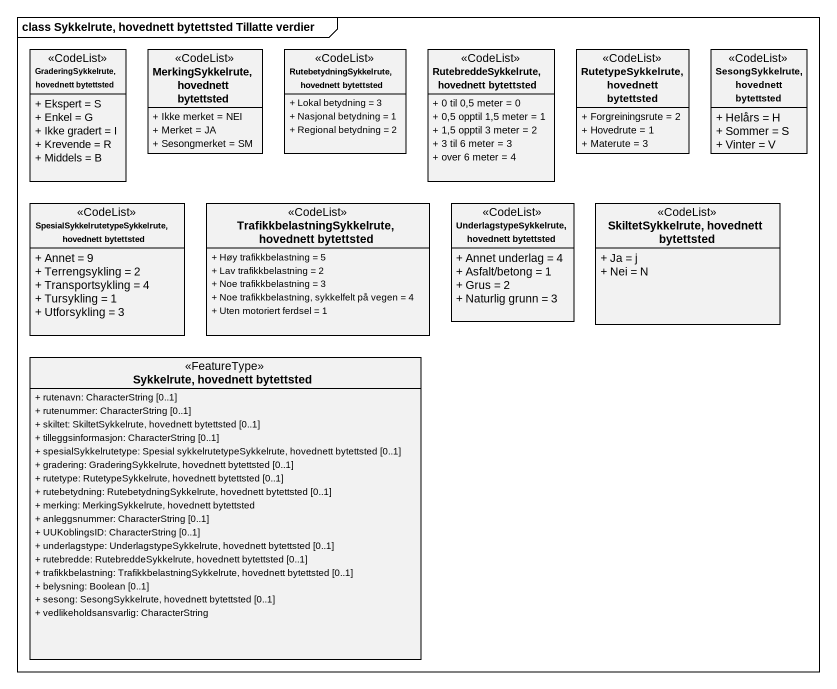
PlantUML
@startuml
mainframe class Sykkelrute, hovednett bytettsted Tillatte verdier
hide circle
hide empty members
skinparam classAttributeIconSize 0
class "GraderingSykkelrute, hovednett bytettsted" as GraderingSykkelrute <<CodeList>> {
  + Ekspert = S
  + Enkel = G
  + Ikke gradert = I
  + Krevende = R
  + Middels = B
}
class "MerkingSykkelrute, hovednett bytettsted" as MerkingSykkelrute_hovednett <<CodeList>> {
  + Ikke merket = NEI
  + Merket = JA
  + Sesongmerket = SM
}
class "RutebetydningSykkelrute, hovednett bytettsted" as RutebetydningSykkelrute <<CodeList>> {
  + Lokal betydning = 3
  + Nasjonal betydning = 1
  + Regional betydning = 2
}
class "RutebreddeSykkelrute, hovednett bytettsted" as RutebreddeSykkelrute <<CodeList>> {
  + 0 til 0,5 meter = 0
  + 0,5 opptil 1,5 meter = 1
  + 1,5 opptil 3 meter = 2
  + 3 til 6 meter = 3
  + over 6 meter = 4
}
class "RutetypeSykkelrute, hovednett bytettsted" as RutetypeSykkelrute <<CodeList>> {
  + Forgreiningsrute = 2
  + Hovedrute = 1
  + Materute = 3
}
class "SesongSykkelrute, hovednett bytettsted" as SesongSykkelrute_hovednett <<CodeList>> {
  + Helårs = H
  + Sommer = S
  + Vinter = V
}
class "SpesialSykkelrutetypeSykkelrute, hovednett bytettsted" as SpesialSykkelrutetypeSykkelr <<CodeList>> {
  + Annet = 9
  + Terrengsykling = 2
  + Transportsykling = 4
  + Tursykling = 1
  + Utforsykling = 3
}
class "TrafikkbelastningSykkelrute, hovednett bytettsted" as TrafikkbelastningSykkelrute <<CodeList>> {
  + Høy trafikkbelastning = 5
  + Lav trafikkbelastning = 2
  + Noe trafikkbelastning = 3
  + Noe trafikkbelastning, sykkelfelt på vegen = 4
  + Uten motoriert ferdsel = 1
}
class "UnderlagstypeSykkelrute, hovednett bytettsted" as UnderlagstypeSykkelrute <<CodeList>> {
  + Annet underlag = 4
  + Asfalt/betong = 1
  + Grus = 2
  + Naturlig grunn = 3
}
class "SkiltetSykkelrute, hovednett bytettsted" as SkiltetSykkelrute_hovednett <<CodeList>> {
  + Ja = j
  + Nei = N
}
class "Sykkelrute, hovednett bytettsted" as Sykkelrute_hovednett <<FeatureType>> {
  + rutenavn: CharacterString [0..1]
  + rutenummer: CharacterString [0..1]
  + skiltet: SkiltetSykkelrute, hovednett bytettsted [0..1]
  + tilleggsinformasjon: CharacterString [0..1]
  + spesialSykkelrutetype: Spesial sykkelrutetypeSykkelrute, hovednett bytettsted [0..1]
  + gradering: GraderingSykkelrute, hovednett bytettsted [0..1]
  + rutetype: RutetypeSykkelrute, hovednett bytettsted [0..1]
  + rutebetydning: RutebetydningSykkelrute, hovednett bytettsted [0..1]
  + merking: MerkingSykkelrute, hovednett bytettsted
  + anleggsnummer: CharacterString [0..1]
  + UUKoblingsID: CharacterString [0..1]
  + underlagstype: UnderlagstypeSykkelrute, hovednett bytettsted [0..1]
  + rutebredde: RutebreddeSykkelrute, hovednett bytettsted [0..1]
  + trafikkbelastning: TrafikkbelastningSykkelrute, hovednett bytettsted [0..1]
  + belysning: Boolean [0..1]
  + sesong: SesongSykkelrute, hovednett bytettsted [0..1]
  + vedlikeholdsansvarlig: CharacterString
}
@enduml
